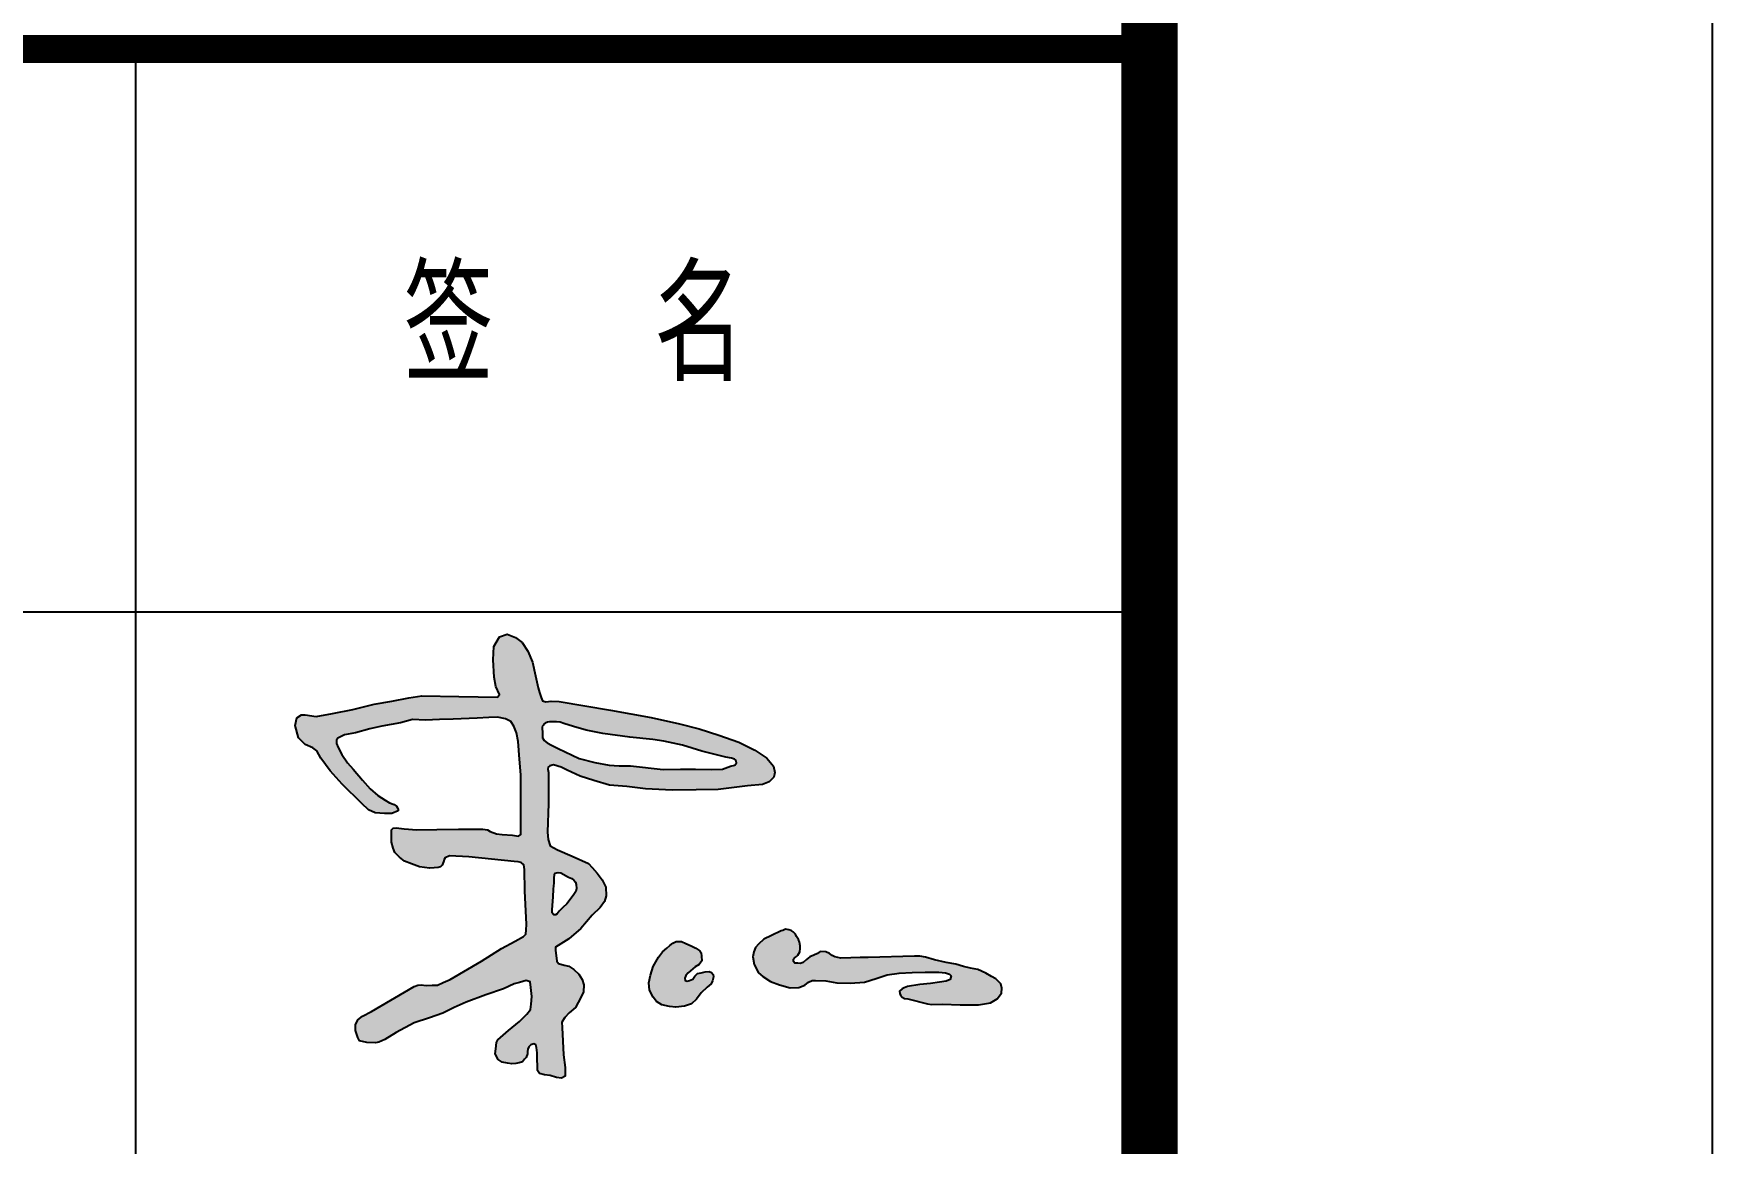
# Model space of a CAD drawing. Extents: x -427546 to -314919, y 698702 to 968782.
# Drawn here: x -356228 to -353246, y 949102 to 951074 of the extents above; entities that cross this region are included whole.
import ezdxf

# ---------------------------------------------------------------- set-up
doc = ezdxf.new("R2010")
doc.units = 0
doc.header["$LTSCALE"] = 1000
doc.header["$MEASUREMENT"] = 0
doc.layers.get('0').update_dxf_attribs({"linetype": 'CONTINUOUS'})
for name, color, linetype in [('PUB_TEXT', 7, 'CONTINUOUS'), ('PUB_TITLE', 4, 'CONTINUOUS'), ('TWT_TITLE', 7, 'CONTINUOUS')]:
    doc.layers.add(name, color=color, linetype=linetype)
doc.styles.add('TQ', font='txt.shx', dxfattribs={"width": 0.8, "bigfont": 'hztxt.shx'})

msp = doc.modelspace()

# ---------------------------------------------------------------- hatches: boundary and pattern name
h = msp.add_hatch(color=7)
h.paths.add_polyline_path([(-355313.2, 949760.7), (-355314.3, 949766.7), (-355313.4, 949770.1), (-355310.5, 949772.7), (-355304, 949774.2), (-355290.5, 949770.5), (-355279.9, 949764.7), (-355257.1, 949754.4), (-355232.6, 949746.6), (-355204.6, 949738.3), (-355173.9, 949735.7), (-355140.6, 949732), (-355093.3, 949729.4), (-355050.7, 949730), (-355011.8, 949730.5), (-354959.8, 949737), (-354933, 949739.5), (-354921.1, 949744.4), (-354912.9, 949752.2), (-354910.8, 949760.9), (-354913.3, 949772.3), (-354925.2, 949786.3), (-354946.6, 949800.6), (-354975.2, 949814.7), (-355010.3, 949826.9), (-355045.3, 949838.6), (-355080.4, 949847.3), (-355130.8, 949858.4), (-355202.8, 949871.4), (-355294.4, 949887.2), (-355308.6, 949887.7), (-355318.1, 949886.3), (-355323.6, 949888), (-355326.4, 949894.1), (-355329.3, 949902.8), (-355331.4, 949911), (-355335.9, 949932.3), (-355341.6, 949957), (-355349.5, 949976.3), (-355359.7, 949991.9), (-355371.7, 950000.9), (-355386.5, 950006.6), (-355400, 950002.1), (-355409.9, 949984.5), (-355411.1, 949961.1), (-355409.8, 949930.4), (-355406.6, 949913.5), (-355400.4, 949899.3), (-355403.7, 949894.6), (-355438, 949895.5), (-355472.2, 949896), (-355537.9, 949896.9), (-355561.1, 949893.6), (-355591.1, 949887.6), (-355623, 949882.1), (-355660.9, 949872.8), (-355696.9, 949865.5), (-355725.6, 949860.4), (-355745.5, 949863.1), (-355751.5, 949863.1), (-355760.3, 949858.1), (-355763, 949844.2), (-355757.4, 949822.3), (-355745.4, 949810.8), (-355731.6, 949804.8), (-355724.6, 949799.3), (-355717.7, 949786.3), (-355700.6, 949763.7), (-355679.8, 949740.2), (-355644.9, 949705.5), (-355632.9, 949694.6), (-355621.2, 949689.1), (-355604.3, 949687.7), (-355591.2, 949687.7), (-355579.9, 949692.4), (-355580.1, 949693.9), (-355580.3, 949695), (-355581.1, 949697.8), (-355582.9, 949701), (-355587, 949703.7), (-355595.7, 949706.9), (-355603.3, 949711.5), (-355616.2, 949720.1), (-355629.6, 949731.6), (-355643.4, 949747.3), (-355660.1, 949766.7), (-355670.2, 949778.2), (-355680.3, 949792.7), (-355686.7, 949805.5), (-355689.6, 949812.4), (-355689.6, 949818.1), (-355687.3, 949821.5), (-355675.4, 949827.7), (-355655.6, 949831.3), (-355630.7, 949838.6), (-355608.9, 949843.3), (-355576.1, 949849), (-355554.8, 949854.7), (-355531.8, 949853.6), (-355506.9, 949855.2), (-355482.5, 949855.7), (-355439.8, 949857.3), (-355419.1, 949858.3), (-355403.5, 949859.3), (-355389.4, 949856.2), (-355380.1, 949851.5), (-355374.4, 949843.2), (-355370.2, 949831.3), (-355367.1, 949815.7), (-355364.5, 949784.6), (-355362.4, 949756.5), (-355362.2, 949667.3), (-355362.5, 949650.8), (-355366.2, 949647.9), (-355376.9, 949649.4), (-355395.1, 949650.5), (-355405.5, 949652), (-355416.8, 949656), (-355421.4, 949658.9), (-355429.6, 949660), (-355473.2, 949660), (-355511.7, 949659.4), (-355547, 949659.1), (-355569.5, 949660.8), (-355583.4, 949662.3), (-355588.9, 949661.7), (-355591.8, 949658.8), (-355592.1, 949648.7), (-355591.8, 949637.1), (-355588.9, 949626.2), (-355586.3, 949618.9), (-355577.9, 949610.3), (-355568.9, 949603.1), (-355556.5, 949598.4), (-355542.1, 949593.2), (-355524.7, 949590.7), (-355516.2, 949591.3), (-355509, 949592), (-355504.9, 949592.9), (-355501.9, 949596.3), (-355499.8, 949602.1), (-355498.4, 949606.1), (-355496.5, 949609), (-355489.1, 949612.8), (-355454.5, 949611), (-355374.3, 949602.7), (-355367, 949602.2), (-355361.6, 949600.7), (-355356.9, 949596.6), (-355355.6, 949588.3), (-355355.1, 949550.4), (-355352.3, 949490.4), (-355352.5, 949481.4), (-355353.3, 949473.7), (-355357.4, 949469.3), (-355372.2, 949461.1), (-355396.5, 949447.9), (-355432.3, 949425.8), (-355487.5, 949393.2), (-355499.9, 949387.6), (-355510.4, 949383.1), (-355520, 949382.8), (-355530.6, 949382.4), (-355539.3, 949383.2), (-355545.1, 949382.6), (-355551.9, 949380.5), (-355627.6, 949336.3), (-355643.5, 949327.5), (-355652, 949321.1), (-355656.1, 949312.1), (-355656.1, 949302.1), (-355652, 949290), (-355648.9, 949284.1), (-355636, 949281.1), (-355620.6, 949280.5), (-355614.2, 949281.6), (-355603.6, 949286.1), (-355583.8, 949299), (-355551.4, 949315.8), (-355524.3, 949324.8), (-355500.9, 949333), (-355480.7, 949343.3), (-355459.4, 949352.7), (-355424.4, 949365.8), (-355393.1, 949376.5), (-355373.8, 949385.5), (-355364.8, 949387.6), (-355352.8, 949390.9), (-355345.9, 949388.8), (-355344.6, 949378.5), (-355342.6, 949362.9), (-355343.8, 949349), (-355345, 949339.9), (-355351.6, 949331.3), (-355364.4, 949318.6), (-355384.1, 949302.6), (-355403.1, 949285.7), (-355405.6, 949281.2), (-355406.6, 949270), (-355407.9, 949261.1), (-355402.7, 949251), (-355395.1, 949246), (-355386, 949244.2), (-355378.2, 949243), (-355371.3, 949243.9), (-355365.4, 949244.6), (-355359.2, 949246.9), (-355355.6, 949251.2), (-355352.6, 949254.4), (-355350.3, 949261.1), (-355350.3, 949264.9), (-355349.6, 949269.3), (-355348.2, 949273.2), (-355344.3, 949276.6), (-355342.5, 949277.7), (-355339.3, 949278.7), (-355335.7, 949276.8), (-355334.5, 949272), (-355333.1, 949262.9), (-355333, 949252.3), (-355332.7, 949237.7), (-355332.7, 949231.2), (-355329.1, 949226), (-355320, 949223.4), (-355309.9, 949222.1), (-355298.9, 949218.9), (-355290.1, 949217.9), (-355283.4, 949221), (-355283.4, 949236.7), (-355286.7, 949259), (-355288.9, 949307.7), (-355289.3, 949316.9), (-355284.2, 949325.3), (-355276.2, 949333.6), (-355265.2, 949343.1), (-355255.7, 949360.7), (-355250.9, 949371), (-355250.2, 949383.4), (-355253.1, 949393.2), (-355259.3, 949402.7), (-355268.3, 949411), (-355276.7, 949416.4), (-355285.3, 949418.2), (-355295.5, 949421.3), (-355298.4, 949425.4), (-355299.5, 949435.5), (-355300.4, 949444.5), (-355300.8, 949450.5), (-355276.8, 949465.1), (-355255.8, 949483.8), (-355235.7, 949507), (-355221.1, 949520.9), (-355213.8, 949531.5), (-355210.5, 949541.4), (-355211.2, 949557.2), (-355217.8, 949570), (-355226.9, 949582), (-355235.7, 949592.2), (-355242.3, 949599.2), (-355270.9, 949612), (-355297.2, 949623.1), (-355309.9, 949630.5), (-355313.4, 949641.5), (-355314.6, 949655), (-355313.2, 949705.9)])
h.paths.add_polyline_path([(-355296.1, 949803.2), (-355307.6, 949809.6), (-355315.3, 949813.5), (-355320.8, 949817.4), (-355323.6, 949822.2), (-355324, 949829), (-355324.2, 949842.7), (-355322.8, 949844.5), (-355321.5, 949846.6), (-355318.9, 949848.7), (-355314.9, 949850), (-355311.1, 949850.8), (-355304.3, 949851.1), (-355299, 949851), (-355292.6, 949850), (-355285.6, 949847.8), (-355268.9, 949842.7), (-355246.3, 949836.2), (-355216.7, 949829.8), (-355168.4, 949823.6), (-355127.9, 949819.5), (-355108.2, 949816.4), (-355074.9, 949809.6), (-355040.6, 949798.7), (-354998.2, 949787.9), (-354988, 949786.1), (-354982.7, 949784.4), (-354980.1, 949782.8), (-354979.5, 949780.2), (-354979.3, 949777.9), (-354982.3, 949774.1), (-354989.8, 949771.9), (-355004.2, 949766.5), (-355023.9, 949766.3), (-355052, 949766.9), (-355078.9, 949766.9), (-355109.2, 949766.3), (-355167.2, 949772.7), (-355187.7, 949772.7), (-355205.2, 949773.9), (-355230.9, 949778.6), (-355258.4, 949785.6)], flags=16)
h.paths.add_polyline_path([(-355298.9, 949582.6), (-355295.7, 949583.2), (-355291, 949582.6), (-355277.4, 949575), (-355271.9, 949572.7), (-355268.3, 949569.7), (-355265.3, 949566.1), (-355263.9, 949561.5), (-355263.2, 949554.4), (-355264.8, 949549.4), (-355267.8, 949544.1), (-355273.1, 949537.3), (-355280.4, 949527.7), (-355287.5, 949520.6), (-355293.9, 949514.2), (-355297.8, 949509.4), (-355300.5, 949507.8), (-355303.5, 949507.9), (-355305, 949508.8), (-355306.4, 949511.4), (-355306.5, 949516.9), (-355305, 949539.9), (-355304.4, 949553.5), (-355303.8, 949559.6), (-355303.1, 949563.9), (-355303, 949573.1), (-355302.5, 949579.5), (-355301.4, 949581.7)], flags=16)
h = msp.add_hatch(color=7)
h.paths.add_polyline_path([(-355031.5, 949379.6), (-355024.3, 949385), (-355021.8, 949390.6), (-355020.2, 949397.6), (-355020.7, 949401.9), (-355023.8, 949405.5), (-355027.9, 949407.3), (-355034.9, 949406.6), (-355042.1, 949404.8), (-355048.5, 949403.7), (-355052.9, 949399.1), (-355057, 949393.7), (-355062.4, 949390.9), (-355067, 949389.9), (-355070.1, 949391.4), (-355071.1, 949395.3), (-355069.1, 949399.9), (-355065.2, 949405), (-355052.3, 949415.7), (-355045.4, 949419.5), (-355040.9, 949426.1), (-355041.1, 949434.6), (-355042.1, 949440.1), (-355044, 949443.7), (-355051.1, 949448.8), (-355059.4, 949452.9), (-355069, 949456.9), (-355076.9, 949460.2), (-355086.1, 949460.2), (-355092, 949457.5), (-355097.3, 949453.3), (-355102.7, 949448.5), (-355110.4, 949442), (-355117.6, 949432.8), (-355127.2, 949415.9), (-355132, 949400.6), (-355135.1, 949387.2), (-355133.6, 949374.1), (-355127.4, 949361.8), (-355121.2, 949354.1), (-355111.7, 949348), (-355098.4, 949345.1), (-355086.8, 949343.6), (-355071.6, 949345.4), (-355058.8, 949349.8), (-355050.3, 949358), (-355041.8, 949369.5)])
h.paths.add_polyline_path([(-354550.6, 949410.5), (-354563.8, 949413.1), (-354575.8, 949416), (-354589.4, 949420.4), (-354606.9, 949422.9), (-354627.4, 949428), (-354643.5, 949432.8), (-354653.3, 949434.2), (-354662.8, 949434.2), (-354745.2, 949432.3), (-354759.8, 949432.3), (-354776.3, 949431.3), (-354793.8, 949431), (-354804.3, 949433.3), (-354809.5, 949435.4), (-354813.8, 949439.2), (-354820.5, 949442.3), (-354830.6, 949442.6), (-354835.2, 949439), (-354841.9, 949436.2), (-354849.1, 949433.3), (-354854.7, 949428.4), (-354860.5, 949423.3), (-354866.1, 949421.6), (-354870.3, 949422.1), (-354875.3, 949421.9), (-354877.8, 949425.2), (-354878.1, 949428.8), (-354876.1, 949431.6), (-354872.5, 949433.8), (-354870, 949436), (-354866.4, 949442.2), (-354865.9, 949448.3), (-354866.2, 949452.8), (-354867, 949459.5), (-354869.1, 949464), (-354872.3, 949469.1), (-354874.6, 949473.5), (-354878.6, 949477.5), (-354882.3, 949479.9), (-354886.5, 949481.4), (-354892.2, 949482.3), (-354894.6, 949481.5), (-354896.9, 949480.3), (-354899.7, 949479.4), (-354917.2, 949471.4), (-354930.4, 949464.8), (-354939.9, 949456), (-354945.3, 949449.8), (-354948.6, 949442.2), (-354950.1, 949433), (-354947.5, 949419.5), (-354940.2, 949404.6), (-354932.2, 949398), (-354918.7, 949389.2), (-354902.6, 949383.4), (-354883.6, 949378.3), (-354868.2, 949379), (-354858, 949383), (-354851, 949388.1), (-354844.5, 949391.4), (-354838.6, 949391.4), (-354820.7, 949390.7), (-354801.2, 949387), (-354777, 949386.6), (-354751.6, 949388.4), (-354731.1, 949394.7), (-354711.8, 949401.2), (-354690.2, 949404.1), (-354667.4, 949405.2), (-354644.1, 949405.8), (-354619.5, 949406.2), (-354608.2, 949404.8), (-354601, 949402.5), (-354598.1, 949399.6), (-354599.5, 949392.7), (-354606.9, 949389.7), (-354618.6, 949388.2), (-354634.5, 949386), (-354653.4, 949383.8), (-354675.6, 949380.3), (-354681.5, 949378.2), (-354685.2, 949376.2), (-354689.7, 949372.4), (-354689.3, 949368.3), (-354687.9, 949365.3), (-354684.7, 949361.6), (-354680.7, 949358.9), (-354674.7, 949358.3), (-354639.7, 949349.7), (-354632.5, 949348.8), (-354613.1, 949349.2), (-354582.1, 949348.1), (-354549.2, 949348.1), (-354528.3, 949351.7), (-354515.9, 949358.7), (-354508.6, 949368.5), (-354507.9, 949377.3), (-354509.7, 949385), (-354518.5, 949394.1), (-354526.1, 949398.5), (-354536.4, 949404.3)])

# ---------------------------------------------------------------- linework, layer by layer
for points in [[(-355579.9, 949692.4), (-355591.2, 949687.7), (-355604.3, 949687.7), (-355621.2, 949689.1), (-355632.9, 949694.6), (-355644.9, 949705.5), (-355679.8, 949740.2), (-355700.6, 949763.7), (-355717.7, 949786.3), (-355724.6, 949799.3), (-355731.6, 949804.8), (-355745.4, 949810.8), (-355757.4, 949822.3), (-355763, 949844.2), (-355760.3, 949858.1), (-355751.5, 949863.1), (-355745.5, 949863.1), (-355725.6, 949860.4), (-355696.9, 949865.5), (-355660.9, 949872.8), (-355623, 949882.1), (-355591.1, 949887.6), (-355561.1, 949893.6), (-355537.9, 949896.9), (-355472.2, 949896), (-355438, 949895.5), (-355403.7, 949894.6), (-355400.4, 949899.3), (-355406.6, 949913.5), (-355409.8, 949930.4), (-355411.1, 949961.1), (-355409.9, 949984.5), (-355400, 950002.1), (-355386.5, 950006.6), (-355371.7, 950000.9), (-355359.7, 949991.9), (-355349.5, 949976.3), (-355341.6, 949957), (-355335.9, 949932.3), (-355331.4, 949911), (-355329.3, 949902.8), (-355326.4, 949894.1), (-355323.6, 949888), (-355318.1, 949886.3), (-355308.6, 949887.7), (-355294.4, 949887.2), (-355202.8, 949871.4), (-355130.8, 949858.4), (-355080.4, 949847.3), (-355045.3, 949838.6), (-355010.3, 949826.9), (-354975.2, 949814.7), (-354946.6, 949800.6), (-354925.2, 949786.3), (-354913.3, 949772.3), (-354910.8, 949760.9), (-354912.9, 949752.2), (-354921.1, 949744.4), (-354933, 949739.5), (-354959.8, 949737), (-355011.8, 949730.5), (-355050.7, 949730), (-355093.3, 949729.4), (-355140.6, 949732), (-355173.9, 949735.7), (-355204.6, 949738.3), (-355232.6, 949746.6), (-355257.1, 949754.4), (-355279.9, 949764.7), (-355290.5, 949770.5), (-355304, 949774.2), (-355310.5, 949772.7), (-355313.4, 949770.1), (-355314.3, 949766.7), (-355313.2, 949760.7), (-355313.2, 949705.9), (-355314.6, 949655), (-355313.4, 949641.5), (-355309.9, 949630.5), (-355297.2, 949623.1), (-355270.9, 949612), (-355242.3, 949599.2), (-355235.7, 949592.2), (-355226.9, 949582), (-355217.8, 949570), (-355211.2, 949557.2), (-355210.5, 949541.4), (-355213.8, 949531.5), (-355221.1, 949520.9), (-355235.7, 949507), (-355255.8, 949483.8), (-355276.8, 949465.1), (-355300.8, 949450.5), (-355300.4, 949444.5), (-355299.5, 949435.5), (-355298.4, 949425.4), (-355295.5, 949421.3), (-355285.3, 949418.2), (-355276.7, 949416.4), (-355268.3, 949411), (-355259.3, 949402.7), (-355253.1, 949393.2), (-355250.2, 949383.4), (-355250.9, 949371), (-355255.7, 949360.7), (-355265.2, 949343.1), (-355276.2, 949333.6), (-355284.2, 949325.3), (-355289.3, 949316.9), (-355288.9, 949307.7), (-355286.7, 949259), (-355283.4, 949236.7), (-355283.4, 949221), (-355290.1, 949217.9), (-355298.9, 949218.9), (-355309.9, 949222.1), (-355320, 949223.4), (-355329.1, 949226), (-355332.7, 949231.2), (-355332.7, 949237.7), (-355333, 949252.3), (-355333.1, 949262.9), (-355334.5, 949272), (-355335.7, 949276.8), (-355339.3, 949278.7), (-355342.5, 949277.7), (-355344.3, 949276.6), (-355348.2, 949273.2), (-355349.6, 949269.3), (-355350.3, 949264.9), (-355350.3, 949261.1), (-355352.6, 949254.4), (-355355.6, 949251.2), (-355359.2, 949246.9), (-355365.4, 949244.6), (-355371.3, 949243.9), (-355378.2, 949243), (-355386, 949244.2), (-355395.1, 949246), (-355402.7, 949251), (-355407.9, 949261.1), (-355406.6, 949270), (-355405.6, 949281.2), (-355403.1, 949285.7), (-355384.1, 949302.6), (-355364.4, 949318.6), (-355351.6, 949331.3), (-355345, 949339.9), (-355343.8, 949349), (-355342.6, 949362.9), (-355344.6, 949378.5), (-355345.9, 949388.8), (-355352.8, 949390.9), (-355364.8, 949387.6), (-355373.8, 949385.5), (-355393.1, 949376.5), (-355424.4, 949365.8), (-355459.4, 949352.7), (-355480.7, 949343.3), (-355500.9, 949333), (-355524.3, 949324.8), (-355551.4, 949315.8), (-355583.8, 949299), (-355603.6, 949286.1), (-355614.2, 949281.6), (-355620.6, 949280.5), (-355636, 949281.1), (-355648.9, 949284.1), (-355652, 949290), (-355656.1, 949302.1), (-355656.1, 949312.1), (-355652, 949321.1), (-355643.5, 949327.5), (-355627.6, 949336.3), (-355551.9, 949380.5), (-355545.1, 949382.6), (-355539.3, 949383.2), (-355530.6, 949382.4), (-355520, 949382.8), (-355510.4, 949383.1), (-355499.9, 949387.6), (-355487.5, 949393.2), (-355432.3, 949425.8), (-355396.5, 949447.9), (-355372.2, 949461.1), (-355357.4, 949469.3), (-355353.3, 949473.7), (-355352.5, 949481.4), (-355352.3, 949490.4), (-355355.1, 949550.4), (-355355.6, 949588.3), (-355356.9, 949596.6), (-355361.6, 949600.7), (-355367, 949602.2), (-355374.3, 949602.7), (-355454.5, 949611), (-355489.1, 949612.8), (-355496.5, 949609), (-355498.4, 949606.1), (-355499.8, 949602.1), (-355501.9, 949596.3), (-355504.9, 949592.9), (-355509, 949592), (-355516.2, 949591.3), (-355524.7, 949590.7), (-355542.1, 949593.2), (-355556.5, 949598.4), (-355568.9, 949603.1), (-355577.9, 949610.3), (-355586.3, 949618.9), (-355588.9, 949626.2), (-355591.8, 949637.1), (-355592.1, 949648.7), (-355591.8, 949658.8), (-355588.9, 949661.7), (-355583.4, 949662.3), (-355569.5, 949660.8), (-355547, 949659.1), (-355511.7, 949659.4), (-355473.2, 949660), (-355429.6, 949660), (-355421.4, 949658.9), (-355416.8, 949656), (-355405.5, 949652), (-355395.1, 949650.5), (-355376.9, 949649.4), (-355366.2, 949647.9), (-355362.5, 949650.8), (-355362.2, 949667.3), (-355362.4, 949756.5), (-355364.5, 949784.6), (-355367.1, 949815.7), (-355370.2, 949831.3), (-355374.4, 949843.2), (-355380.1, 949851.5), (-355389.4, 949856.2), (-355403.5, 949859.3), (-355419.1, 949858.3), (-355439.8, 949857.3), (-355482.5, 949855.7), (-355506.9, 949855.2), (-355531.8, 949853.6), (-355554.8, 949854.7), (-355576.1, 949849), (-355608.9, 949843.3), (-355630.7, 949838.6), (-355655.6, 949831.3), (-355675.4, 949827.7), (-355687.3, 949821.5), (-355689.6, 949818.1), (-355689.6, 949812.4), (-355686.7, 949805.5), (-355680.3, 949792.7), (-355670.2, 949778.2), (-355660.1, 949766.7), (-355643.4, 949747.3), (-355629.6, 949731.6), (-355616.2, 949720.1), (-355603.3, 949711.5), (-355595.7, 949706.9), (-355587, 949703.7), (-355582.9, 949701), (-355581.1, 949697.8), (-355580.3, 949695), (-355580.1, 949693.9)], [(-355324.2, 949842.7), (-355324, 949829), (-355323.6, 949822.2), (-355320.8, 949817.4), (-355315.3, 949813.5), (-355307.6, 949809.6), (-355296.1, 949803.2), (-355258.4, 949785.6), (-355230.9, 949778.6), (-355205.2, 949773.9), (-355187.7, 949772.7), (-355167.2, 949772.7), (-355109.2, 949766.3), (-355078.9, 949766.9), (-355052, 949766.9), (-355023.9, 949766.3), (-355004.2, 949766.5), (-354989.8, 949771.9), (-354982.3, 949774.1), (-354979.3, 949777.9), (-354979.5, 949780.2), (-354980.1, 949782.8), (-354982.7, 949784.4), (-354988, 949786.1), (-354998.2, 949787.9), (-355040.6, 949798.7), (-355074.9, 949809.6), (-355108.2, 949816.4), (-355127.9, 949819.5), (-355168.4, 949823.6), (-355216.7, 949829.8), (-355246.3, 949836.2), (-355268.9, 949842.7), (-355285.6, 949847.8), (-355292.6, 949850), (-355299, 949851), (-355304.3, 949851.1), (-355311.1, 949850.8), (-355314.9, 949850), (-355318.9, 949848.7), (-355321.5, 949846.6), (-355322.8, 949844.5)], [(-355303.1, 949563.9), (-355303, 949573.1), (-355302.5, 949579.5), (-355301.4, 949581.7), (-355298.9, 949582.6), (-355295.7, 949583.2), (-355291, 949582.6), (-355277.4, 949575), (-355271.9, 949572.7), (-355268.3, 949569.7), (-355265.3, 949566.1), (-355263.9, 949561.5), (-355263.2, 949554.4), (-355264.8, 949549.4), (-355267.8, 949544.1), (-355273.1, 949537.3), (-355280.4, 949527.7), (-355287.5, 949520.6), (-355293.9, 949514.2), (-355297.8, 949509.4), (-355300.5, 949507.8), (-355303.5, 949507.9), (-355305, 949508.8), (-355306.4, 949511.4), (-355306.5, 949516.9), (-355305, 949539.9), (-355304.4, 949553.5), (-355303.8, 949559.6)], [(-354899.7, 949479.4), (-354917.2, 949471.4), (-354930.4, 949464.8), (-354939.9, 949456), (-354945.3, 949449.8), (-354948.6, 949442.2), (-354950.1, 949433), (-354947.5, 949419.5), (-354940.2, 949404.6), (-354932.2, 949398), (-354918.7, 949389.2), (-354902.6, 949383.4), (-354883.6, 949378.3), (-354868.2, 949379), (-354858, 949383), (-354851, 949388.1), (-354844.5, 949391.4), (-354838.6, 949391.4), (-354820.7, 949390.7), (-354801.2, 949387), (-354777, 949386.6), (-354751.6, 949388.4), (-354731.1, 949394.7), (-354711.8, 949401.2), (-354690.2, 949404.1), (-354667.4, 949405.2), (-354644.1, 949405.8), (-354619.5, 949406.2), (-354608.2, 949404.8), (-354601, 949402.5), (-354598.1, 949399.6), (-354599.5, 949392.7), (-354606.9, 949389.7), (-354618.6, 949388.2), (-354634.5, 949386), (-354653.4, 949383.8), (-354675.6, 949380.3), (-354681.5, 949378.2), (-354685.2, 949376.2), (-354689.7, 949372.4), (-354689.3, 949368.3), (-354687.9, 949365.3), (-354684.7, 949361.6), (-354680.7, 949358.9), (-354674.7, 949358.3), (-354639.7, 949349.7), (-354632.5, 949348.8), (-354613.1, 949349.2), (-354582.1, 949348.1), (-354549.2, 949348.1), (-354528.3, 949351.7), (-354515.9, 949358.7), (-354508.6, 949368.5), (-354507.9, 949377.3), (-354509.7, 949385), (-354518.5, 949394.1), (-354526.1, 949398.5), (-354536.4, 949404.3), (-354550.6, 949410.5), (-354563.8, 949413.1), (-354575.8, 949416), (-354589.4, 949420.4), (-354606.9, 949422.9), (-354627.4, 949428), (-354643.5, 949432.8), (-354653.3, 949434.2), (-354662.8, 949434.2), (-354745.2, 949432.3), (-354759.8, 949432.3), (-354776.3, 949431.3), (-354793.8, 949431), (-354804.3, 949433.3), (-354809.5, 949435.4), (-354813.8, 949439.2), (-354820.5, 949442.3), (-354830.6, 949442.6), (-354835.2, 949439), (-354841.9, 949436.2), (-354849.1, 949433.3), (-354854.7, 949428.4), (-354860.5, 949423.3), (-354866.1, 949421.6), (-354870.3, 949422.1), (-354875.3, 949421.9), (-354877.8, 949425.2), (-354878.1, 949428.8), (-354876.1, 949431.6), (-354872.5, 949433.8), (-354870, 949436), (-354866.4, 949442.2), (-354865.9, 949448.3), (-354866.2, 949452.8), (-354867, 949459.5), (-354869.1, 949464), (-354872.3, 949469.1), (-354874.6, 949473.5), (-354878.6, 949477.5), (-354882.3, 949479.9), (-354886.5, 949481.4), (-354892.2, 949482.3), (-354894.6, 949481.5), (-354896.9, 949480.3)], [(-355092, 949457.5), (-355086.1, 949460.2), (-355076.9, 949460.2), (-355069, 949456.9), (-355059.4, 949452.9), (-355051.1, 949448.8), (-355044, 949443.7), (-355042.1, 949440.1), (-355041.1, 949434.6), (-355040.9, 949426.1), (-355045.4, 949419.5), (-355052.3, 949415.7), (-355065.2, 949405), (-355069.1, 949399.9), (-355071.1, 949395.3), (-355070.1, 949391.4), (-355067, 949389.9), (-355062.4, 949390.9), (-355057, 949393.7), (-355052.9, 949399.1), (-355048.5, 949403.7), (-355042.1, 949404.8), (-355034.9, 949406.6), (-355027.9, 949407.3), (-355023.8, 949405.5), (-355020.7, 949401.9), (-355020.2, 949397.6), (-355021.8, 949390.6), (-355024.3, 949385), (-355031.5, 949379.6), (-355041.8, 949369.5), (-355050.3, 949358), (-355058.8, 949349.8), (-355071.6, 949345.4), (-355086.8, 949343.6), (-355098.4, 949345.1), (-355111.7, 949348), (-355121.2, 949354.1), (-355127.4, 949361.8), (-355133.6, 949374.1), (-355135.1, 949387.2), (-355132, 949400.6), (-355127.2, 949415.9), (-355117.6, 949432.8), (-355110.4, 949442), (-355102.7, 949448.5), (-355097.3, 949453.3)]]:
    msp.add_lwpolyline(points, close=True)
at = {"layer": 'PUB_TITLE', "color": 4}
for p, q in [((-356045.8, 944046.4), (-356045.8, 951046.4)), ((-359745.8, 950046.4), (-354245.8, 950046.4))]:
    msp.add_line(p, q, dxfattribs=at)
at = {"layer": 'PUB_TITLE', "color": 4, "const_width": 50}
msp.add_lwpolyline([(-359745.8, 951046.4), (-354245.8, 951046.4)], dxfattribs=at)
at = {"layer": 'TWT_TITLE', "color": 4}
msp.add_lwpolyline([(-427545.8, 926782.3), (-353245.8, 926782.3), (-353245.8, 968782.3), (-427545.8, 968782.3)], close=True, dxfattribs=at)
at = {"layer": 'TWT_TITLE', "color": 4, "const_width": 100}
msp.add_lwpolyline([(-425045.8, 927782.3), (-354245.8, 927782.3), (-354245.8, 967782.3), (-425045.8, 967782.3)], close=True, dxfattribs=at)

# ---------------------------------------------------------------- texts
at = {"layer": 'PUB_TEXT', "color": 2, "insert": (-355570.7, 950656), "char_height": 200, "width": 1679.83, "attachment_point": 1, "style": 'TQ'}
msp.add_mtext('签  名', dxfattribs=at)

doc.saveas('drawing.dxf')
